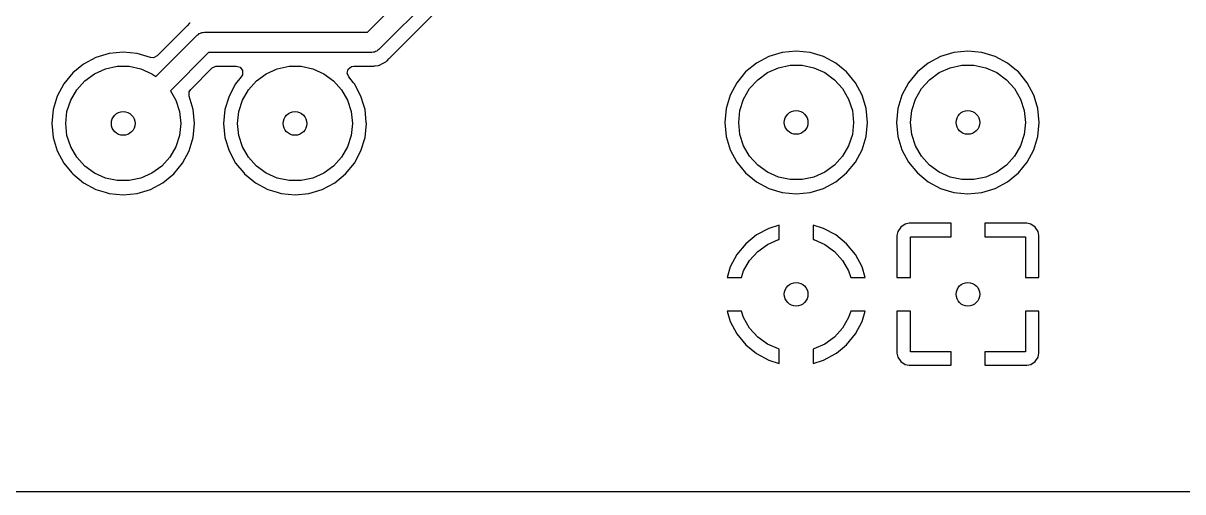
# Model space of a CAD drawing. Extents: x 0.21 to 2.99, y 0.21 to 2.19.
# Drawn here: x 1.95 to 2.625, y 0.212 to 0.485 of the extents above; entities that cross this region are included whole.
import ezdxf

# ---------------------------------------------------------------- set-up
doc = ezdxf.new("R2010")
doc.units = 0
doc.header["$MEASUREMENT"] = 0
doc.layers.add('BLACK', color=7, linetype='CONTINUOUS')

msp = doc.modelspace()

# ---------------------------------------------------------------- linework, layer by layer
at = {"layer": 'BLACK', "linetype": 'CONTINUOUS'}
for p, q in [((2.15051, 0.479331), (2.34213, 0.67095)), ((2.35221, 0.664328), (2.15713, 0.469249)), ((2.16291, 0.463869), (2.22581, 0.526772)), ((2.04555, 0.482981), (2.02811, 0.465535)), ((2.04692, 0.484465), (2.04555, 0.482981)), ((2.04715, 0.484643), (2.04692, 0.484465)), ((2.05476, 0.479129), (2.05551, 0.479331)), ((2.05551, 0.479331), (2.15051, 0.479331)), ((2.02726, 0.453522), (2.05134, 0.477601)), ((2.05134, 0.477601), (2.05201, 0.47799)), ((2.05201, 0.47799), (2.05256, 0.47854)), ((2.05256, 0.47854), (2.05331, 0.478741)), ((2.05331, 0.478741), (2.05398, 0.479129)), ((2.05398, 0.479129), (2.05476, 0.479129)), ((2.00016, 0.466941), (1.99236, 0.464576)), ((2.00827, 0.467739), (2.00016, 0.466941)), ((2.00016, 0.466941), (2.00016, 0.466941)), ((2.01638, 0.466941), (2.00827, 0.467739)), ((2.00827, 0.467739), (2.00827, 0.467739)), ((2.02422, 0.464562), (2.01638, 0.466941)), ((2.01638, 0.466941), (2.01638, 0.466941)), ((2.05796, 0.46752), (2.03569, 0.44525)), ((2.15295, 0.46752), (2.05796, 0.46752)), ((2.1537, 0.467721), (2.15295, 0.46752)), ((2.15448, 0.467721), (2.1537, 0.467721)), ((2.15515, 0.46811), (2.15448, 0.467721)), ((2.15591, 0.468311), (2.15515, 0.46811)), ((2.15646, 0.468861), (2.15591, 0.468311)), ((2.15713, 0.469249), (2.15646, 0.468861)), ((2.39189, 0.467532), (2.3841, 0.465167)), ((2.4, 0.46833), (2.39189, 0.467532)), ((2.39189, 0.467532), (2.39189, 0.467532)), ((2.40811, 0.467532), (2.4, 0.46833)), ((2.4, 0.46833), (2.4, 0.46833)), ((2.4159, 0.465167), (2.40811, 0.467532)), ((2.40811, 0.467532), (2.40811, 0.467532)), ((2.49189, 0.467532), (2.4841, 0.465167)), ((2.5, 0.46833), (2.49189, 0.467532)), ((2.49189, 0.467532), (2.49189, 0.467532)), ((2.50811, 0.467532), (2.5, 0.46833)), ((2.5, 0.46833), (2.5, 0.46833)), ((2.5159, 0.465167), (2.50811, 0.467532)), ((2.50811, 0.467532), (2.50811, 0.467532)), ((1.98518, 0.460736), (1.97888, 0.455568)), ((1.99236, 0.464576), (1.98518, 0.460736)), ((1.99793, 0.458008), (2.00477, 0.459462)), ((2.00477, 0.459462), (2.01177, 0.459462)), ((2.01177, 0.459462), (2.01861, 0.458008)), ((2.02596, 0.464442), (2.02422, 0.464562)), ((2.02811, 0.465535), (2.02596, 0.464442)), ((2.06009, 0.458484), (2.06223, 0.459578)), ((2.06223, 0.459578), (2.06284, 0.459626)), ((2.06284, 0.459626), (2.07397, 0.459626)), ((2.07397, 0.459626), (2.07626, 0.458882)), ((2.09793, 0.458008), (2.10477, 0.459462)), ((2.10477, 0.459462), (2.11177, 0.459462)), ((2.11177, 0.459462), (2.11861, 0.458008)), ((2.13928, 0.45783), (2.14114, 0.459358)), ((2.14114, 0.459358), (2.14256, 0.459626)), ((2.14256, 0.459626), (2.15112, 0.459626)), ((2.15112, 0.459626), (2.15192, 0.459543)), ((2.15192, 0.459543), (2.152, 0.459525)), ((2.152, 0.459525), (2.15237, 0.459447)), ((2.15237, 0.459447), (2.15369, 0.459611)), ((2.15369, 0.459611), (2.15393, 0.459626)), ((2.15393, 0.459626), (2.1541, 0.459626)), ((2.1541, 0.459626), (2.15452, 0.459697)), ((2.15452, 0.459697), (2.15494, 0.459767)), ((2.15494, 0.459767), (2.15694, 0.460017)), ((2.15694, 0.460017), (2.15722, 0.460099)), ((2.15694, 0.460017), (2.15694, 0.460017)), ((2.15722, 0.460099), (2.1575, 0.460193)), ((2.1575, 0.460193), (2.15927, 0.461153)), ((2.1575, 0.460193), (2.1575, 0.460193)), ((2.15927, 0.461153), (2.16108, 0.462039)), ((2.16108, 0.462039), (2.16132, 0.462208)), ((2.16132, 0.462208), (2.16155, 0.462385)), ((2.16155, 0.462385), (2.16186, 0.462726)), ((2.16186, 0.462726), (2.16291, 0.463869)), ((2.37691, 0.461326), (2.37061, 0.456158)), ((2.3841, 0.465167), (2.37691, 0.461326)), ((2.38966, 0.458598), (2.3965, 0.460053)), ((2.3965, 0.460053), (2.4035, 0.460053)), ((2.4035, 0.460053), (2.41034, 0.458598)), ((2.42309, 0.461326), (2.4159, 0.465167)), ((2.42735, 0.45783), (2.42309, 0.461326)), ((2.47691, 0.461326), (2.47061, 0.456158)), ((2.4841, 0.465167), (2.47691, 0.461326)), ((2.48966, 0.458598), (2.4965, 0.460053)), ((2.4965, 0.460053), (2.5035, 0.460053)), ((2.5035, 0.460053), (2.51034, 0.458598)), ((2.52309, 0.461326), (2.5159, 0.465167)), ((2.52735, 0.45783), (2.52309, 0.461326)), ((1.97888, 0.455567), (1.97371, 0.44927)), ((1.97888, 0.455568), (1.97888, 0.455567)), ((1.98588, 0.45105), (1.99154, 0.455162)), ((1.99154, 0.455162), (1.99793, 0.458008)), ((2.01861, 0.458008), (2.025, 0.455162)), ((2.025, 0.455162), (2.02726, 0.453522)), ((2.04762, 0.44602), (2.06009, 0.458484)), ((2.07698, 0.453256), (2.07371, 0.44927)), ((2.07626, 0.458882), (2.07768, 0.456933)), ((2.07768, 0.454524), (2.07698, 0.453256)), ((2.07768, 0.456933), (2.07768, 0.454524)), ((2.08588, 0.45105), (2.09154, 0.455162)), ((2.09154, 0.455162), (2.09793, 0.458008)), ((2.11861, 0.458008), (2.125, 0.455162)), ((2.125, 0.455162), (2.13066, 0.45105)), ((2.13867, 0.455499), (2.13928, 0.45783)), ((2.13955, 0.453256), (2.13867, 0.455499)), ((2.14234, 0.44986), (2.13955, 0.453256)), ((2.37061, 0.456158), (2.36545, 0.44986)), ((2.37061, 0.456158), (2.37061, 0.456158)), ((2.37761, 0.451641), (2.38327, 0.455753)), ((2.38327, 0.455753), (2.38966, 0.458598)), ((2.41034, 0.458598), (2.41673, 0.455753)), ((2.41673, 0.455753), (2.42239, 0.451641)), ((2.42939, 0.456158), (2.42735, 0.45783)), ((2.43455, 0.44986), (2.42939, 0.456158)), ((2.47061, 0.456158), (2.46545, 0.44986)), ((2.47061, 0.456158), (2.47061, 0.456158)), ((2.47761, 0.451641), (2.48327, 0.455753)), ((2.48327, 0.455753), (2.48966, 0.458598)), ((2.51034, 0.458598), (2.51673, 0.455753)), ((2.51673, 0.455753), (2.52239, 0.451641)), ((2.52939, 0.456158), (2.52735, 0.45783)), ((2.53455, 0.44986), (2.52939, 0.456158)), ((1.97371, 0.44927), (1.96987, 0.442085)), ((1.9777, 0.439792), (1.98119, 0.445851)), ((1.98119, 0.445851), (1.98588, 0.45105)), ((2.0467, 0.444541), (2.04762, 0.44602)), ((2.07371, 0.44927), (2.06987, 0.442085)), ((2.07371, 0.44927), (2.07371, 0.44927)), ((2.0777, 0.439792), (2.08119, 0.445851)), ((2.08119, 0.445851), (2.08588, 0.45105)), ((2.13066, 0.45105), (2.13534, 0.445851)), ((2.13534, 0.445851), (2.13884, 0.439792)), ((2.14282, 0.44927), (2.14234, 0.44986)), ((2.14666, 0.442085), (2.14282, 0.44927)), ((2.36545, 0.44986), (2.36161, 0.442675)), ((2.36943, 0.440383), (2.37293, 0.446442)), ((2.37293, 0.446442), (2.37761, 0.451641)), ((2.42239, 0.451641), (2.42707, 0.446442)), ((2.42707, 0.446442), (2.43057, 0.440383)), ((2.43839, 0.442675), (2.43455, 0.44986)), ((2.46545, 0.44986), (2.46161, 0.442675)), ((2.46943, 0.440383), (2.47293, 0.446442)), ((2.47293, 0.446442), (2.47761, 0.451641)), ((2.52239, 0.451641), (2.52707, 0.446442)), ((2.52707, 0.446442), (2.53057, 0.440383)), ((2.53839, 0.442675), (2.53455, 0.44986)), ((1.96987, 0.442085), (1.96751, 0.434289)), ((1.97553, 0.433139), (1.9777, 0.439792)), ((2.03569, 0.44525), (2.03884, 0.439792)), ((2.03884, 0.439792), (2.041, 0.433139)), ((2.04665, 0.442133), (2.0467, 0.444541)), ((2.04903, 0.434289), (2.04665, 0.442133)), ((2.06987, 0.442085), (2.06751, 0.434289)), ((2.07553, 0.433139), (2.0777, 0.439792)), ((2.13884, 0.439792), (2.141, 0.433139)), ((2.14831, 0.436654), (2.14666, 0.442085)), ((2.36161, 0.442675), (2.35924, 0.434879)), ((2.36727, 0.433729), (2.36943, 0.440383)), ((2.43057, 0.440383), (2.43273, 0.433729)), ((2.43857, 0.442085), (2.43839, 0.442675)), ((2.44076, 0.434879), (2.43857, 0.442085)), ((2.46161, 0.442675), (2.45924, 0.434879)), ((2.46727, 0.433729), (2.46943, 0.440383)), ((2.53057, 0.440383), (2.53273, 0.433729)), ((2.53857, 0.442085), (2.53839, 0.442675)), ((2.54076, 0.434879), (2.53857, 0.442085)), ((1.96751, 0.434289), (1.96671, 0.426181)), ((1.96751, 0.434289), (1.96751, 0.434289)), ((1.9748, 0.426181), (1.97553, 0.433139)), ((2.041, 0.433139), (2.04173, 0.426181)), ((2.04983, 0.426181), (2.04903, 0.434289)), ((2.04903, 0.434289), (2.04903, 0.434289)), ((2.06751, 0.434289), (2.06671, 0.426181)), ((2.06751, 0.434289), (2.06751, 0.434289)), ((2.0748, 0.426181), (2.07553, 0.433139)), ((2.141, 0.433139), (2.14173, 0.426181)), ((2.14903, 0.434289), (2.14831, 0.436654)), ((2.14977, 0.426772), (2.14903, 0.434289)), ((2.14903, 0.434289), (2.14903, 0.434289)), ((2.35924, 0.434879), (2.35844, 0.426772)), ((2.35924, 0.434879), (2.35924, 0.434879)), ((2.36654, 0.426772), (2.36727, 0.433729)), ((2.43273, 0.433729), (2.43346, 0.426772)), ((2.44156, 0.426772), (2.44076, 0.434879)), ((2.44076, 0.434879), (2.44076, 0.434879)), ((2.45924, 0.434879), (2.45844, 0.426772)), ((2.45924, 0.434879), (2.45924, 0.434879)), ((2.46654, 0.426772), (2.46727, 0.433729)), ((2.53273, 0.433729), (2.53346, 0.426772)), ((2.54156, 0.426772), (2.54076, 0.434879)), ((2.54076, 0.434879), (2.54076, 0.434879)), ((1.96671, 0.426181), (1.96671, 0.426181)), ((1.96671, 0.426181), (1.96751, 0.418074)), ((1.97553, 0.419223), (1.9748, 0.426181)), ((2.04173, 0.426181), (2.041, 0.419223)), ((2.04903, 0.418074), (2.04983, 0.426181)), ((2.04983, 0.426181), (2.04983, 0.426181)), ((2.06671, 0.426181), (2.06671, 0.426181)), ((2.06671, 0.426181), (2.06751, 0.418074)), ((2.07553, 0.419223), (2.0748, 0.426181)), ((2.14173, 0.426181), (2.141, 0.419223)), ((2.14903, 0.418074), (2.14983, 0.426181)), ((2.14983, 0.426181), (2.14977, 0.426772)), ((2.14983, 0.426181), (2.14983, 0.426181)), ((2.35844, 0.426772), (2.35844, 0.426772)), ((2.35844, 0.426772), (2.35924, 0.418664)), ((2.36727, 0.419814), (2.36654, 0.426772)), ((2.43346, 0.426772), (2.43273, 0.419814)), ((2.44076, 0.418664), (2.44156, 0.426772)), ((2.44156, 0.426772), (2.44156, 0.426772)), ((2.45844, 0.426772), (2.45844, 0.426772)), ((2.45844, 0.426772), (2.45924, 0.418664)), ((2.46727, 0.419814), (2.46654, 0.426772)), ((2.53346, 0.426772), (2.53273, 0.419814)), ((2.54076, 0.418664), (2.54156, 0.426772)), ((2.54156, 0.426772), (2.54156, 0.426772)), ((1.9777, 0.41257), (1.97553, 0.419223)), ((2.041, 0.419223), (2.03884, 0.41257)), ((2.0777, 0.41257), (2.07553, 0.419223)), ((2.141, 0.419223), (2.13884, 0.41257)), ((2.35924, 0.418664), (2.35924, 0.418664)), ((2.35924, 0.418664), (2.36161, 0.410868)), ((2.36943, 0.41316), (2.36727, 0.419814)), ((2.43273, 0.419814), (2.43057, 0.41316)), ((2.43839, 0.410868), (2.44076, 0.418664)), ((2.44076, 0.418664), (2.44076, 0.418664)), ((2.45924, 0.418664), (2.45924, 0.418664)), ((2.45924, 0.418664), (2.46161, 0.410868)), ((2.46943, 0.41316), (2.46727, 0.419814)), ((2.53273, 0.419814), (2.53057, 0.41316)), ((2.53839, 0.410868), (2.54076, 0.418664)), ((2.54076, 0.418664), (2.54076, 0.418664)), ((1.96751, 0.418074), (1.96751, 0.418073)), ((1.96751, 0.418073), (1.96987, 0.410277)), ((1.98119, 0.406511), (1.9777, 0.41257)), ((2.03884, 0.41257), (2.03534, 0.406511)), ((2.04666, 0.410277), (2.04903, 0.418073)), ((2.04903, 0.418073), (2.04903, 0.418074)), ((2.06751, 0.418074), (2.06751, 0.418073)), ((2.06751, 0.418073), (2.06987, 0.410277)), ((2.08119, 0.406511), (2.0777, 0.41257)), ((2.13884, 0.41257), (2.13534, 0.406511)), ((2.14666, 0.410277), (2.14903, 0.418073)), ((2.14903, 0.418073), (2.14903, 0.418074)), ((2.37293, 0.407102), (2.36943, 0.41316)), ((2.43057, 0.41316), (2.42707, 0.407102)), ((2.47293, 0.407102), (2.46943, 0.41316)), ((2.53057, 0.41316), (2.52707, 0.407102)), ((1.96987, 0.410277), (1.97371, 0.403092)), ((1.98588, 0.401312), (1.98119, 0.406511)), ((2.03534, 0.406511), (2.03066, 0.401312)), ((2.04282, 0.403093), (2.04666, 0.410277)), ((2.06987, 0.410277), (2.07371, 0.403092)), ((2.08588, 0.401312), (2.08119, 0.406511)), ((2.13534, 0.406511), (2.13066, 0.401312)), ((2.14282, 0.403093), (2.14666, 0.410277)), ((2.36161, 0.410868), (2.36545, 0.403683)), ((2.37761, 0.401903), (2.37293, 0.407102)), ((2.42707, 0.407102), (2.42239, 0.401903)), ((2.43455, 0.403683), (2.43839, 0.410868)), ((2.46161, 0.410868), (2.46545, 0.403683)), ((2.47761, 0.401903), (2.47293, 0.407102)), ((2.52707, 0.407102), (2.52239, 0.401903)), ((2.53455, 0.403683), (2.53839, 0.410868)), ((1.97371, 0.403092), (1.9784, 0.397386)), ((1.99154, 0.3972), (1.98588, 0.401312)), ((2.03066, 0.401312), (2.025, 0.3972)), ((2.03765, 0.396795), (2.04282, 0.403093)), ((2.07371, 0.403092), (2.0784, 0.397386)), ((2.09154, 0.3972), (2.08588, 0.401312)), ((2.13066, 0.401312), (2.125, 0.3972)), ((2.13765, 0.396795), (2.14282, 0.403093)), ((2.36545, 0.403683), (2.37061, 0.397386)), ((2.38327, 0.39779), (2.37761, 0.401903)), ((2.42239, 0.401903), (2.41673, 0.39779)), ((2.42939, 0.397385), (2.43455, 0.403683)), ((2.46545, 0.403683), (2.47061, 0.397386)), ((2.48327, 0.39779), (2.47761, 0.401903)), ((2.52239, 0.401903), (2.51673, 0.39779)), ((2.52939, 0.397385), (2.53455, 0.403683)), ((1.9784, 0.397386), (1.97888, 0.396795)), ((1.97888, 0.396795), (1.97888, 0.396795)), ((1.97888, 0.396795), (1.98518, 0.391627)), ((1.98518, 0.391627), (1.98518, 0.391627)), ((1.98518, 0.391627), (1.98518, 0.391627)), ((1.98518, 0.391627), (1.99236, 0.387786)), ((1.99793, 0.394354), (1.99154, 0.3972)), ((2.00477, 0.3929), (1.99793, 0.394354)), ((2.01177, 0.3929), (2.00477, 0.3929)), ((2.01861, 0.394354), (2.01177, 0.3929)), ((2.025, 0.3972), (2.01861, 0.394354)), ((2.02417, 0.387786), (2.03136, 0.391627)), ((2.03136, 0.391627), (2.03765, 0.396795)), ((2.0784, 0.397386), (2.07888, 0.396795)), ((2.07888, 0.396795), (2.07888, 0.396795)), ((2.07888, 0.396795), (2.08518, 0.391627)), ((2.08518, 0.391627), (2.08518, 0.391627)), ((2.08518, 0.391627), (2.08518, 0.391627)), ((2.08518, 0.391627), (2.09236, 0.387786)), ((2.09793, 0.394354), (2.09154, 0.3972)), ((2.10477, 0.3929), (2.09793, 0.394354)), ((2.11177, 0.3929), (2.10477, 0.3929)), ((2.11861, 0.394354), (2.11177, 0.3929)), ((2.125, 0.3972), (2.11861, 0.394354)), ((2.12417, 0.387786), (2.13136, 0.391627)), ((2.13136, 0.391627), (2.13765, 0.396795)), ((2.37061, 0.397386), (2.37061, 0.397385)), ((2.37061, 0.397385), (2.37061, 0.397385)), ((2.37061, 0.397385), (2.37691, 0.392217)), ((2.37691, 0.392217), (2.37691, 0.392217)), ((2.37691, 0.392217), (2.37691, 0.392217)), ((2.37691, 0.392217), (2.3841, 0.388377)), ((2.38966, 0.394945), (2.38327, 0.39779)), ((2.3965, 0.39349), (2.38966, 0.394945)), ((2.4035, 0.39349), (2.3965, 0.39349)), ((2.41034, 0.394945), (2.4035, 0.39349)), ((2.41673, 0.39779), (2.41034, 0.394945)), ((2.4159, 0.388377), (2.42309, 0.392217)), ((2.42309, 0.392217), (2.42939, 0.397385)), ((2.47061, 0.397386), (2.47061, 0.397385)), ((2.47061, 0.397385), (2.47061, 0.397385)), ((2.47061, 0.397385), (2.47691, 0.392217)), ((2.47691, 0.392217), (2.47691, 0.392217)), ((2.47691, 0.392217), (2.47691, 0.392217)), ((2.47691, 0.392217), (2.4841, 0.388377)), ((2.48966, 0.394945), (2.48327, 0.39779)), ((2.4965, 0.39349), (2.48966, 0.394945)), ((2.5035, 0.39349), (2.4965, 0.39349)), ((2.51034, 0.394945), (2.5035, 0.39349)), ((2.51673, 0.39779), (2.51034, 0.394945)), ((2.5159, 0.388377), (2.52309, 0.392217)), ((2.52309, 0.392217), (2.52939, 0.397385)), ((1.99236, 0.387786), (1.9978, 0.386139)), ((1.9978, 0.386139), (2.00016, 0.385421)), ((2.00016, 0.385421), (2.00016, 0.385421)), ((2.00016, 0.385421), (2.00827, 0.384623)), ((2.00827, 0.384623), (2.01638, 0.385421)), ((2.01638, 0.385421), (2.02417, 0.387786)), ((2.01638, 0.385421), (2.01638, 0.385421)), ((2.09236, 0.387786), (2.0978, 0.386139)), ((2.0978, 0.386139), (2.10016, 0.385421)), ((2.10016, 0.385421), (2.10016, 0.385421)), ((2.10016, 0.385421), (2.10827, 0.384623)), ((2.10827, 0.384623), (2.11638, 0.385421)), ((2.11638, 0.385421), (2.12417, 0.387786)), ((2.11638, 0.385421), (2.11638, 0.385421)), ((2.11638, 0.385421), (2.11638, 0.385421)), ((2.3841, 0.388377), (2.38855, 0.387025)), ((2.38855, 0.387025), (2.39189, 0.386012)), ((2.39189, 0.386012), (2.39189, 0.386012)), ((2.39189, 0.386012), (2.4, 0.385213)), ((2.4, 0.385213), (2.40811, 0.386012)), ((2.4, 0.385213), (2.4, 0.385213)), ((2.4, 0.385213), (2.4, 0.385213)), ((2.40811, 0.386012), (2.4159, 0.388377)), ((2.40811, 0.386012), (2.40811, 0.386012)), ((2.40811, 0.386012), (2.40811, 0.386012)), ((2.4841, 0.388377), (2.48855, 0.387025)), ((2.48855, 0.387025), (2.49189, 0.386012)), ((2.49189, 0.386012), (2.49189, 0.386012)), ((2.49189, 0.386012), (2.5, 0.385213)), ((2.5, 0.385213), (2.50811, 0.386012)), ((2.5, 0.385213), (2.5, 0.385213)), ((2.5, 0.385213), (2.5, 0.385213)), ((2.50811, 0.386012), (2.5159, 0.388377)), ((2.50811, 0.386012), (2.50811, 0.386012)), ((2.50811, 0.386012), (2.50811, 0.386012)), ((2.00827, 0.384623), (2.00827, 0.384623)), ((2.00827, 0.384623), (2.00827, 0.384623)), ((2.10827, 0.384623), (2.10827, 0.384623)), ((2.10827, 0.384623), (2.10827, 0.384623)), ((2.3841, 0.365148), (2.37692, 0.36131)), ((2.39016, 0.366985), (2.3841, 0.365148)), ((2.3841, 0.365148), (2.3841, 0.365148)), ((2.39016, 0.358704), (2.39016, 0.366985)), ((2.4159, 0.365148), (2.40984, 0.366985)), ((2.40984, 0.366985), (2.40984, 0.358704)), ((2.42308, 0.36131), (2.4159, 0.365148)), ((2.4159, 0.365148), (2.4159, 0.365148)), ((2.46086, 0.365913), (2.45912, 0.363309)), ((2.46346, 0.367653), (2.46086, 0.365913)), ((2.46086, 0.365913), (2.46086, 0.365913)), ((2.46576, 0.36811), (2.46346, 0.367653)), ((2.49016, 0.36811), (2.46576, 0.36811)), ((2.49016, 0.360236), (2.49016, 0.36811)), ((2.49016, 0.36811), (2.49016, 0.36811)), ((2.53424, 0.36811), (2.50984, 0.36811)), ((2.50984, 0.36811), (2.50984, 0.360236)), ((2.53654, 0.367653), (2.53424, 0.36811)), ((2.53914, 0.365913), (2.53654, 0.367653)), ((2.54088, 0.363309), (2.53914, 0.365913)), ((2.53914, 0.365913), (2.53914, 0.365913)), ((2.37692, 0.36131), (2.37063, 0.356144)), ((2.37692, 0.36131), (2.37692, 0.36131)), ((2.38327, 0.355753), (2.38966, 0.358598)), ((2.38966, 0.358598), (2.39016, 0.358704)), ((2.40984, 0.358704), (2.41034, 0.358598)), ((2.41034, 0.358598), (2.41673, 0.355753)), ((2.42937, 0.356144), (2.42308, 0.36131)), ((2.42308, 0.36131), (2.42308, 0.36131)), ((2.45912, 0.363309), (2.45866, 0.361012)), ((2.45866, 0.361012), (2.45866, 0.336614)), ((2.46654, 0.336614), (2.46654, 0.360236)), ((2.46654, 0.360236), (2.49016, 0.360236)), ((2.50984, 0.360236), (2.53346, 0.360236)), ((2.53346, 0.360236), (2.53346, 0.336614)), ((2.54134, 0.361012), (2.54088, 0.363309)), ((2.54134, 0.336614), (2.54134, 0.361012)), ((2.54134, 0.361012), (2.54134, 0.361012)), ((2.37063, 0.356144), (2.36546, 0.349849)), ((2.37063, 0.356144), (2.37063, 0.356144)), ((2.37293, 0.346442), (2.37761, 0.351641)), ((2.37761, 0.351641), (2.38327, 0.355753)), ((2.41673, 0.355753), (2.42239, 0.351641)), ((2.42239, 0.351641), (2.42707, 0.346442)), ((2.43454, 0.349849), (2.42937, 0.356144)), ((2.42937, 0.356144), (2.42937, 0.356144)), ((2.36546, 0.349849), (2.36162, 0.342668)), ((2.36546, 0.349849), (2.36546, 0.349849)), ((2.36943, 0.340383), (2.37293, 0.346442)), ((2.42707, 0.346442), (2.43057, 0.340383)), ((2.43838, 0.342668), (2.43454, 0.349849)), ((2.43454, 0.349849), (2.43454, 0.349849)), ((2.36162, 0.342668), (2.35979, 0.336614)), ((2.36162, 0.342668), (2.36162, 0.342668)), ((2.3682, 0.336614), (2.36943, 0.340383)), ((2.43057, 0.340383), (2.4318, 0.336614)), ((2.44021, 0.336614), (2.43838, 0.342668)), ((2.43838, 0.342668), (2.43838, 0.342668)), ((2.35979, 0.336614), (2.3682, 0.336614)), ((2.35979, 0.336614), (2.35979, 0.336614)), ((2.4318, 0.336614), (2.44021, 0.336614)), ((2.44021, 0.336614), (2.44021, 0.336614)), ((2.45866, 0.336614), (2.45866, 0.336614)), ((2.45866, 0.336614), (2.46654, 0.336614)), ((2.53346, 0.336614), (2.54134, 0.336614)), ((2.54134, 0.336614), (2.54134, 0.336614)), ((2.35979, 0.316929), (2.36162, 0.310876)), ((2.3682, 0.316929), (2.35979, 0.316929)), ((2.36162, 0.310876), (2.36162, 0.310875)), ((2.36162, 0.310875), (2.36546, 0.303694)), ((2.36943, 0.31316), (2.3682, 0.316929)), ((2.37293, 0.307102), (2.36943, 0.31316)), ((2.43057, 0.31316), (2.42707, 0.307102)), ((2.4318, 0.316929), (2.43057, 0.31316)), ((2.44021, 0.316929), (2.4318, 0.316929)), ((2.43454, 0.303694), (2.43838, 0.310875)), ((2.43838, 0.310876), (2.44021, 0.316929)), ((2.43838, 0.310875), (2.43838, 0.310876)), ((2.46654, 0.316929), (2.45866, 0.316929)), ((2.45866, 0.316929), (2.45866, 0.316929)), ((2.45866, 0.316929), (2.45866, 0.292531)), ((2.46654, 0.293307), (2.46654, 0.316929)), ((2.54134, 0.316929), (2.53346, 0.316929)), ((2.53346, 0.316929), (2.53346, 0.293307)), ((2.54134, 0.292532), (2.54134, 0.316929)), ((2.54134, 0.316929), (2.54134, 0.316929)), ((2.37761, 0.301903), (2.37293, 0.307102)), ((2.42707, 0.307102), (2.42239, 0.301903)), ((2.36546, 0.303694), (2.36546, 0.303694)), ((2.36546, 0.303694), (2.37063, 0.2974)), ((2.37063, 0.2974), (2.37063, 0.297399)), ((2.37063, 0.297399), (2.37692, 0.292234)), ((2.38327, 0.29779), (2.37761, 0.301903)), ((2.38966, 0.294945), (2.38327, 0.29779)), ((2.41673, 0.29779), (2.41034, 0.294945)), ((2.42239, 0.301903), (2.41673, 0.29779)), ((2.42344, 0.292531), (2.42937, 0.297399)), ((2.42937, 0.2974), (2.43454, 0.303694)), ((2.42937, 0.297399), (2.42937, 0.2974)), ((2.43454, 0.303694), (2.43454, 0.303694)), ((2.37692, 0.292234), (2.37692, 0.292233)), ((2.37692, 0.292233), (2.3841, 0.288395)), ((2.39016, 0.294839), (2.38966, 0.294945)), ((2.39016, 0.286559), (2.39016, 0.294839)), ((2.41034, 0.294945), (2.40984, 0.294839)), ((2.40984, 0.294839), (2.40984, 0.286559)), ((2.4159, 0.288395), (2.42308, 0.292233)), ((2.42308, 0.292234), (2.42344, 0.292531)), ((2.42308, 0.292233), (2.42308, 0.292234)), ((2.45866, 0.292531), (2.45912, 0.290235)), ((2.49016, 0.293307), (2.46654, 0.293307)), ((2.49016, 0.285433), (2.49016, 0.293307)), ((2.53346, 0.293307), (2.50984, 0.293307)), ((2.50984, 0.293307), (2.50984, 0.285433)), ((2.54088, 0.290235), (2.54134, 0.292531)), ((2.54134, 0.292531), (2.54134, 0.292532)), ((2.3841, 0.288395), (2.3841, 0.288395)), ((2.3841, 0.288395), (2.39016, 0.286559)), ((2.39016, 0.286559), (2.39016, 0.286559)), ((2.40984, 0.286559), (2.4159, 0.288395)), ((2.4159, 0.288395), (2.4159, 0.288395)), ((2.45912, 0.290235), (2.46086, 0.28763)), ((2.46086, 0.28763), (2.46086, 0.28763)), ((2.46086, 0.28763), (2.46346, 0.28589)), ((2.46346, 0.28589), (2.46576, 0.285433)), ((2.46576, 0.285433), (2.46576, 0.285433)), ((2.46576, 0.285433), (2.49016, 0.285433)), ((2.49016, 0.285433), (2.49016, 0.285433)), ((2.50984, 0.285433), (2.50984, 0.285433)), ((2.50984, 0.285433), (2.53424, 0.285433)), ((2.53424, 0.285433), (2.53654, 0.28589)), ((2.53424, 0.285433), (2.53424, 0.285433)), ((2.53654, 0.28589), (2.53914, 0.28763)), ((2.53914, 0.28763), (2.54088, 0.290235)), ((2.53914, 0.28763), (2.53914, 0.28763)), ((2.98569, 0.211811), (0.214311, 0.211811))]:
    msp.add_line(p, q, dxfattribs=at)
at = {"layer": 'BLACK'}
for centre in [(2.00827, 0.426181), (2.10827, 0.426181), (2.4, 0.426772), (2.5, 0.426772), (2.4, 0.326772), (2.5, 0.326772)]:
    msp.add_circle(centre, 0.00689, dxfattribs=at)

doc.saveas('drawing.dxf')
